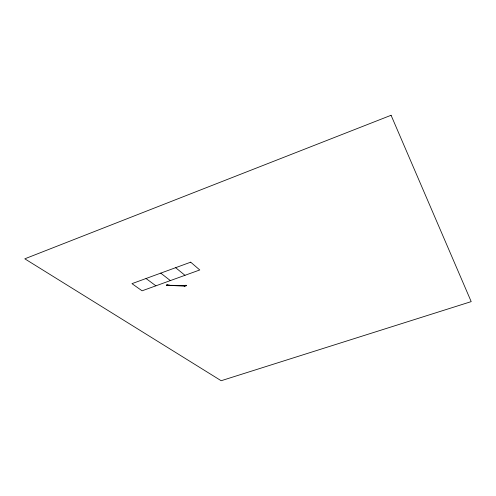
<?xml version="1.0" encoding="UTF-8"?>
<svg xmlns="http://www.w3.org/2000/svg" width="496" height="496" viewBox="0 0 496 496"><rect width="100%" height="100%" fill="white"/><g stroke="black" fill="none" stroke-linecap="round" stroke-linejoin="round"><path stroke-width="0.74" d="M186.05 285.212L184.537 285.547L184.19 286.142L166.396 285.237L167.908 285.076M186.415 285.603L184.19 286.142L186.453 285.708M169.446 285.095L166.396 285.237L169.434 285.343M167.902 285.2L166.396 285.237L184.537 285.547M146.029 278.51L155.893 285.82M160.747 273.129L170.351 280.593M175.634 267.685L184.971 275.311M391.077 115.277L24.8 258.819L221.173 380.723L471.2 301.618L391.077 115.277M190.693 262.179L131.973 283.65L142.085 290.811L199.758 269.967L190.693 262.179"/></g></svg>
